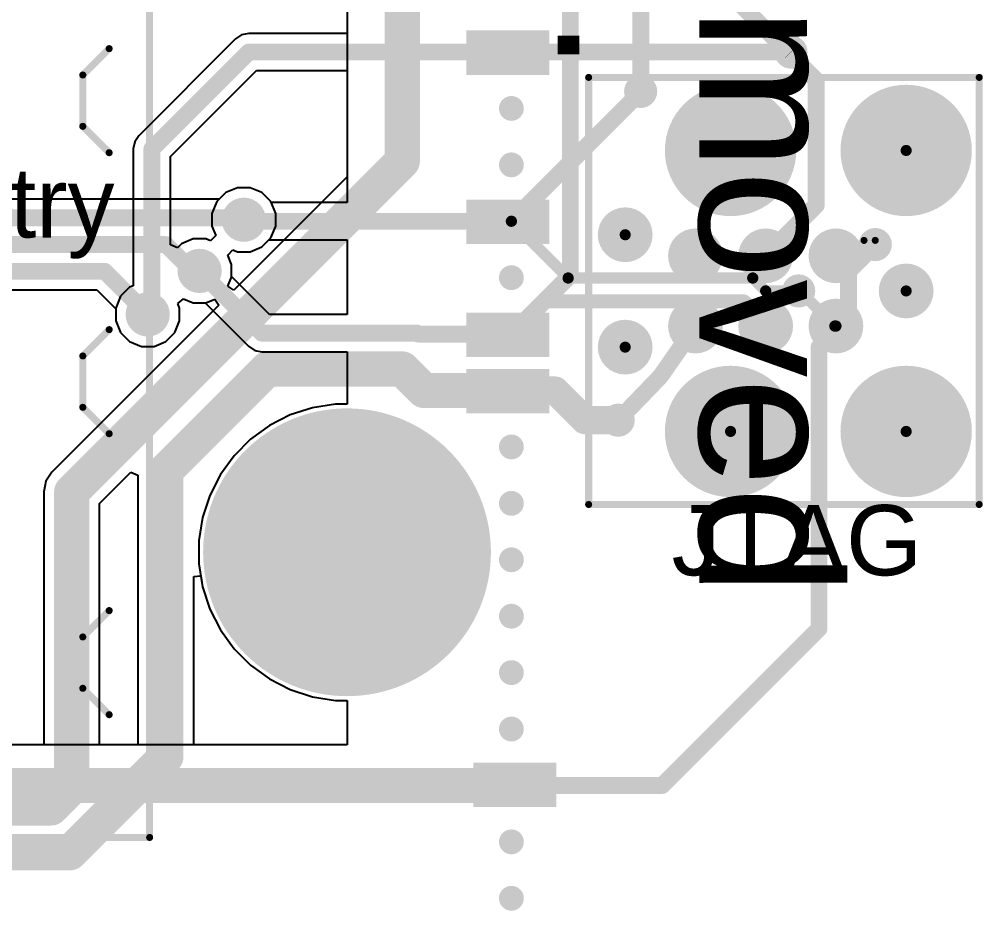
# Model space of a CAD drawing. Header units: millimetres. Extents: x -0.34 to 3.69, y -0.26 to 2.67.
# Drawn here: x 2.992 to 3.678, y -0.255 to 0.379 of the extents above; entities that cross this region are included whole.
import ezdxf

# ---------------------------------------------------------------- set-up
doc = ezdxf.new("R2010")
doc.units = ezdxf.units.MM
doc.header["$MEASUREMENT"] = 0
for name, color, linetype in [('BottomLayer', 5, 'Continuous'), ('BottomOverlay', 54, 'Continuous'), ('BottomSolder', 6, 'Continuous'), ('MultiLayer', 9, 'Continuous'), ('PadHoleLayer', 156, 'Continuous'), ('TopLayer', 1, 'Continuous'), ('TopOverlay', 2, 'Continuous'), ('TopPaste', 8, 'Continuous'), ('TopSolder', 216, 'Continuous'), ('ViaHoleLayer', 16, 'Continuous')]:
    doc.layers.add(name, color=color, linetype=linetype)
doc.styles.add('Agency FB', font='', dxfattribs={"height": 0.2})
doc.styles.add('Arial', font='', dxfattribs={"height": 0.2})
doc.styles.get('Agency FB').set_extended_font_data('Agency FB')
doc.styles.get('Arial').set_extended_font_data('Arial')

# ---------------------------------------------------------------- blocks, each defined once
blk = doc.blocks.new('T________B_____12_P___B_3')
at = {"layer": 'BottomOverlay', "const_width": 0.005}
for points in [[(-1.224, 0.144), (-1.224, -0.169)], [(-1.1178381, -0.1214327), (-1.1366058, -0.1402004)], [(-1.1178381, -0.1214327), (-1.0812907, -0.1214327)], [(-1.0812907, -0.1214327), (-1.062523, -0.1402004)], [(-0.9178381, -0.1214327), (-0.9366058, -0.1402004)], [(-0.9178381, -0.1214327), (-0.8812907, -0.1214327)], [(-0.8812907, -0.1214327), (-0.862523, -0.1402004)], [(-0.7178381, -0.1214327), (-0.7366058, -0.1402004)], [(-0.7178381, -0.1214327), (-0.6812907, -0.1214327)], [(-0.6812907, -0.1214327), (-0.662523, -0.1402004)], [(-1.224, -0.169), (1.206, -0.169)]]:
    blk.add_lwpolyline(points, dxfattribs=at)
at = {"layer": 'BottomOverlay', "const_width": 0.0025}
for points in [[(-1.1190881, -0.1214327, 1), (-1.1165881, -0.1214327, 1)], [(-1.1190881, -0.1214327, 1), (-1.1165881, -0.1214327, 1)], [(-1.0825407, -0.1214327, 1), (-1.0800407, -0.1214327, 1)], [(-1.0825407, -0.1214327, 1), (-1.0800407, -0.1214327, 1)], [(-0.9190881, -0.1214327, 1), (-0.9165881, -0.1214327, 1)], [(-0.9190881, -0.1214327, 1), (-0.9165881, -0.1214327, 1)], [(-0.8825407, -0.1214327, 1), (-0.8800407, -0.1214327, 1)], [(-0.8825407, -0.1214327, 1), (-0.8800407, -0.1214327, 1)], [(-0.7190881, -0.1214327, 1), (-0.7165881, -0.1214327, 1)], [(-0.7190881, -0.1214327, 1), (-0.7165881, -0.1214327, 1)], [(-0.6825407, -0.1214327, 1), (-0.6800407, -0.1214327, 1)], [(-0.6825407, -0.1214327, 1), (-0.6800407, -0.1214327, 1)], [(-1.1378558, -0.1402004, 1), (-1.1353558, -0.1402004, 1)], [(-1.063773, -0.1402004, 1), (-1.061273, -0.1402004, 1)], [(-0.9378558, -0.1402004, 1), (-0.9353558, -0.1402004, 1)], [(-0.863773, -0.1402004, 1), (-0.861273, -0.1402004, 1)], [(-0.7378558, -0.1402004, 1), (-0.7353558, -0.1402004, 1)], [(-0.663773, -0.1402004, 1), (-0.661273, -0.1402004, 1)], [(-1.22525, -0.169, 1), (-1.22275, -0.169, 1)], [(-1.22525, -0.169, 1), (-1.22275, -0.169, 1)]]:
    blk.add_lwpolyline(points, format="xyb", close=True, dxfattribs=at)
blk = doc.blocks.new('TC2030_IDC_15')
at = {"layer": 'BottomSolder'}
h = blk.add_hatch(color=6, dxfattribs=at)
edge = h.paths.add_edge_path()
edge.add_arc((-0.1, 0.1), 0.004, 0, 360)
h = blk.add_hatch(color=6, dxfattribs=at)
edge = h.paths.add_edge_path()
edge.add_arc((0.025, 0.1), 0.004, 0, 360)
h = blk.add_hatch(color=6, dxfattribs=at)
edge = h.paths.add_edge_path()
edge.add_arc((0.1, 0.04), 0.004, 0, 360)
h = blk.add_hatch(color=6, dxfattribs=at)
edge = h.paths.add_edge_path()
edge.add_arc((-0.1, 0), 0.004, 0, 360)
h = blk.add_hatch(color=6, dxfattribs=at)
edge = h.paths.add_edge_path()
edge.add_arc((0.1, -0.04), 0.004, 0, 360)
h = blk.add_hatch(color=6, dxfattribs=at)
edge = h.paths.add_edge_path()
edge.add_arc((-0.1, -0.1), 0.004, 0, 360)
h = blk.add_hatch(color=6, dxfattribs=at)
edge = h.paths.add_edge_path()
edge.add_arc((0.025, -0.1), 0.004, 0, 360)
at = {"layer": 'PadHoleLayer'}
h = blk.add_hatch(color=156, dxfattribs=at)
edge = h.paths.add_edge_path()
edge.add_arc((-0.1, 0.1), 0.0467519, 0, 360)
h = blk.add_hatch(color=156, dxfattribs=at)
edge = h.paths.add_edge_path()
edge.add_arc((0.025, 0.1), 0.0467519, 0, 360)
h = blk.add_hatch(color=156, dxfattribs=at)
edge = h.paths.add_edge_path()
edge.add_arc((0.1, 0.04), 0.0195078, 0, 360)
h = blk.add_hatch(color=156, dxfattribs=at)
edge = h.paths.add_edge_path()
edge.add_arc((-0.1, 0), 0.0195078, 0, 360)
h = blk.add_hatch(color=156, dxfattribs=at)
edge = h.paths.add_edge_path()
edge.add_arc((0.1, -0.04), 0.0195078, 0, 360)
h = blk.add_hatch(color=156, dxfattribs=at)
edge = h.paths.add_edge_path()
edge.add_arc((-0.1, -0.1), 0.0467519, 0, 360)
h = blk.add_hatch(color=156, dxfattribs=at)
edge = h.paths.add_edge_path()
edge.add_arc((0.025, -0.1), 0.0467519, 0, 360)
at = {"layer": 'TopLayer'}
h = blk.add_hatch(color=1, dxfattribs=at)
edge = h.paths.add_edge_path()
edge.add_arc((-0.05, 0.025), 0.0154921, 0, 360)
h = blk.add_hatch(color=1, dxfattribs=at)
edge = h.paths.add_edge_path()
edge.add_arc((0, 0.025), 0.0154921, 0, 360)
h = blk.add_hatch(color=1, dxfattribs=at)
edge = h.paths.add_edge_path()
edge.add_arc((0.05, 0.025), 0.0154921, 0, 360)
h = blk.add_hatch(color=1, dxfattribs=at)
edge = h.paths.add_edge_path()
edge.add_arc((-0.05, -0.025), 0.0154921, 0, 360)
h = blk.add_hatch(color=1, dxfattribs=at)
edge = h.paths.add_edge_path()
edge.add_arc((-0.05, -0.025), 0.0154921, 0, 360)
h = blk.add_hatch(color=1, dxfattribs=at)
edge = h.paths.add_edge_path()
edge.add_arc((0, -0.025), 0.0154921, 0, 360)
h = blk.add_hatch(color=1, dxfattribs=at)
edge = h.paths.add_edge_path()
edge.add_arc((0.05, -0.025), 0.0154921, 0, 360)
at = {"layer": 'TopPaste'}
h = blk.add_hatch(color=8, dxfattribs=at)
edge = h.paths.add_edge_path()
edge.add_arc((-0.05, 0.025), 0.0154921, 0, 360)
h = blk.add_hatch(color=8, dxfattribs=at)
edge = h.paths.add_edge_path()
edge.add_arc((0, 0.025), 0.0154921, 0, 360)
h = blk.add_hatch(color=8, dxfattribs=at)
edge = h.paths.add_edge_path()
edge.add_arc((0.05, 0.025), 0.0154921, 0, 360)
h = blk.add_hatch(color=8, dxfattribs=at)
edge = h.paths.add_edge_path()
edge.add_arc((-0.05, -0.025), 0.0154921, 0, 360)
h = blk.add_hatch(color=8, dxfattribs=at)
edge = h.paths.add_edge_path()
edge.add_arc((-0.05, -0.025), 0.0154921, 0, 360)
h = blk.add_hatch(color=8, dxfattribs=at)
edge = h.paths.add_edge_path()
edge.add_arc((0, -0.025), 0.0154921, 0, 360)
h = blk.add_hatch(color=8, dxfattribs=at)
edge = h.paths.add_edge_path()
edge.add_arc((0.05, -0.025), 0.0154921, 0, 360)
at = {"layer": 'TopSolder'}
h = blk.add_hatch(color=216, dxfattribs=at)
edge = h.paths.add_edge_path()
edge.add_arc((-0.1, 0.1), 0.004, 0, 360)
h = blk.add_hatch(color=216, dxfattribs=at)
edge = h.paths.add_edge_path()
edge.add_arc((0.025, 0.1), 0.004, 0, 360)
h = blk.add_hatch(color=216, dxfattribs=at)
edge = h.paths.add_edge_path()
edge.add_arc((-0.05, 0.025), 0.0194921, 0, 360)
h = blk.add_hatch(color=216, dxfattribs=at)
edge = h.paths.add_edge_path()
edge.add_arc((0, 0.025), 0.0194921, 0, 360)
h = blk.add_hatch(color=216, dxfattribs=at)
edge = h.paths.add_edge_path()
edge.add_arc((0.05, 0.025), 0.0194921, 0, 360)
h = blk.add_hatch(color=216, dxfattribs=at)
edge = h.paths.add_edge_path()
edge.add_arc((0.1, 0.04), 0.004, 0, 360)
h = blk.add_hatch(color=216, dxfattribs=at)
edge = h.paths.add_edge_path()
edge.add_arc((-0.1, 0), 0.004, 0, 360)
h = blk.add_hatch(color=216, dxfattribs=at)
edge = h.paths.add_edge_path()
edge.add_arc((-0.05, -0.025), 0.0194921, 0, 360)
h = blk.add_hatch(color=216, dxfattribs=at)
edge = h.paths.add_edge_path()
edge.add_arc((-0.05, -0.025), 0.0194921, 0, 360)
h = blk.add_hatch(color=216, dxfattribs=at)
edge = h.paths.add_edge_path()
edge.add_arc((0, -0.025), 0.0194921, 0, 360)
h = blk.add_hatch(color=216, dxfattribs=at)
edge = h.paths.add_edge_path()
edge.add_arc((0.05, -0.025), 0.0194921, 0, 360)
h = blk.add_hatch(color=216, dxfattribs=at)
edge = h.paths.add_edge_path()
edge.add_arc((0.1, -0.04), 0.004, 0, 360)
h = blk.add_hatch(color=216, dxfattribs=at)
edge = h.paths.add_edge_path()
edge.add_arc((-0.1, -0.1), 0.004, 0, 360)
h = blk.add_hatch(color=216, dxfattribs=at)
edge = h.paths.add_edge_path()
edge.add_arc((0.025, -0.1), 0.004, 0, 360)
at = {"layer": 'TopOverlay', "const_width": 0.005}
for points in [[(-0.152, 0.152), (-0.152, -0.152)], [(0.126, 0.152), (-0.152, 0.152)], [(0.126, 0.152), (0.126, -0.152)], [(0.126, -0.152), (-0.152, -0.152)]]:
    blk.add_lwpolyline(points, dxfattribs=at)
at = {"layer": 'TopOverlay'}
for points, const_width in [([(-0.15325, 0.152, 1), (-0.15075, 0.152, 1)], 0.0025), ([(-0.15325, 0.152, 1), (-0.15075, 0.152, 1)], 0.0025), ([(0.12475, 0.152, 1), (0.12725, 0.152, 1)], 0.0025), ([(0.12475, 0.152, 1), (0.12725, 0.152, 1)], 0.0025), ([(-0.07, -0.036, 1), (-0.078, -0.036, 1)], 0.005), ([(-0.07925, -0.036, 1), (-0.07675, -0.036, 1)], 0.0025), ([(-0.07125, -0.036, 1), (-0.06875, -0.036, 1)], 0.0025), ([(-0.15325, -0.152, 1), (-0.15075, -0.152, 1)], 0.0025), ([(-0.15325, -0.152, 1), (-0.15075, -0.152, 1)], 0.0025), ([(0.12475, -0.152, 1), (0.12725, -0.152, 1)], 0.0025), ([(0.12475, -0.152, 1), (0.12725, -0.152, 1)], 0.0025)]:
    blk.add_lwpolyline(points, format="xyb", close=True, dxfattribs=dict(at, const_width=const_width))

msp = doc.modelspace()

# ---------------------------------------------------------------- hatches: boundary and pattern name
at = {"layer": 'BottomLayer'}
for points in [[(3.369, 0.3713812), (3.31, 0.3713812), (3.31, 0.3398076), (3.369, 0.3398076)], [(3.369, 0.2509088), (3.31, 0.2509088), (3.31, 0.2193352), (3.369, 0.2193352)], [(3.369, 0.1705938), (3.31, 0.1705938), (3.31, 0.1390202), (3.369, 0.1390202)], [(3.369, 0.1304363), (3.31, 0.1304363), (3.31, 0.0988627), (3.369, 0.0988627)], [(3.315, -0.1812866), (3.374, -0.1812866), (3.374, -0.149713), (3.315, -0.149713)]]:
    msp.add_hatch(color=5, dxfattribs=at).paths.add_polyline_path(points)
h = msp.add_hatch(color=5, dxfattribs=at)
edge = h.paths.add_edge_path()
edge.add_arc((3.541, 0.356), 0.011811, 0, 360)
h = msp.add_hatch(color=5, dxfattribs=at)
edge = h.paths.add_edge_path()
edge.add_arc((3.434, 0.328), 0.011811, 0, 360)
h = msp.add_hatch(color=5, dxfattribs=at)
edge = h.paths.add_edge_path()
edge.add_arc((3.1515348, 0.236689), 0.015748, 0, 360)
h = msp.add_hatch(color=5, dxfattribs=at)
edge = h.paths.add_edge_path()
edge.add_arc((3.601, 0.219), 0.011811, 0, 360)
h = msp.add_hatch(color=5, dxfattribs=at)
edge = h.paths.add_edge_path()
edge.add_arc((3.1200499, 0.2002721), 0.015748, 0, 360)
h = msp.add_hatch(color=5, dxfattribs=at)
edge = h.paths.add_edge_path()
edge.add_arc((3.5464884, 0.186), 0.011811, 0, 360)
h = msp.add_hatch(color=5, dxfattribs=at)
edge = h.paths.add_edge_path()
edge.add_arc((3.0831238, 0.1692978), 0.015748, 0, 360)
h = msp.add_hatch(color=5, dxfattribs=at)
edge = h.paths.add_edge_path()
edge.add_arc((3.523, 0.163), 0.011811, 0, 360)
h = msp.add_hatch(color=5, dxfattribs=at)
edge = h.paths.add_edge_path()
edge.add_arc((3.418, 0.094), 0.011811, 0, 360)
h = msp.add_hatch(color=5, dxfattribs=at)
edge = h.paths.add_edge_path()
edge.add_arc((3.225, 0), 0.0984252, 0, 360)
at = {"layer": 'BottomSolder'}
h = msp.add_hatch(color=6, dxfattribs=at)
edge = h.paths.add_edge_path()
edge.add_arc((3.342, 0.3560709), 0.0088582, 0, 360)
h = msp.add_hatch(color=6, dxfattribs=at)
edge = h.paths.add_edge_path()
edge.add_arc((3.342, 0.3159134), 0.0088582, 0, 360)
h = msp.add_hatch(color=6, dxfattribs=at)
edge = h.paths.add_edge_path()
edge.add_arc((3.342, 0.275756), 0.0088582, 0, 360)
h = msp.add_hatch(color=6, dxfattribs=at)
edge = h.paths.add_edge_path()
edge.add_arc((3.342, 0.2355985), 0.0088582, 0, 360)
h = msp.add_hatch(color=6, dxfattribs=at)
edge = h.paths.add_edge_path()
edge.add_arc((3.342, 0.195441), 0.0088582, 0, 360)
h = msp.add_hatch(color=6, dxfattribs=at)
edge = h.paths.add_edge_path()
edge.add_arc((3.342, 0.1552835), 0.0088582, 0, 360)
h = msp.add_hatch(color=6, dxfattribs=at)
edge = h.paths.add_edge_path()
edge.add_arc((3.342, 0.115126), 0.0088582, 0, 360)
h = msp.add_hatch(color=6, dxfattribs=at)
edge = h.paths.add_edge_path()
edge.add_arc((3.225, 0), 0.1024252, 0, 360)
h = msp.add_hatch(color=6, dxfattribs=at)
edge = h.paths.add_edge_path()
edge.add_arc((3.342, 0.0749686), 0.0088582, 0, 360)
h = msp.add_hatch(color=6, dxfattribs=at)
edge = h.paths.add_edge_path()
edge.add_arc((3.342, 0.0348111), 0.0088582, 0, 360)
h = msp.add_hatch(color=6, dxfattribs=at)
edge = h.paths.add_edge_path()
edge.add_arc((3.342, -0.0053464), 0.0088582, 0, 360)
h = msp.add_hatch(color=6, dxfattribs=at)
edge = h.paths.add_edge_path()
edge.add_arc((3.342, -0.0455039), 0.0088582, 0, 360)
h = msp.add_hatch(color=6, dxfattribs=at)
edge = h.paths.add_edge_path()
edge.add_arc((3.342, -0.0856614), 0.0088582, 0, 360)
h = msp.add_hatch(color=6, dxfattribs=at)
edge = h.paths.add_edge_path()
edge.add_arc((3.342, -0.1258188), 0.0088582, 0, 360)
h = msp.add_hatch(color=6, dxfattribs=at)
edge = h.paths.add_edge_path()
edge.add_arc((3.342, -0.1659763), 0.0088582, 0, 360)
h = msp.add_hatch(color=6, dxfattribs=at)
edge = h.paths.add_edge_path()
edge.add_arc((3.342, -0.2061338), 0.0088582, 0, 360)
h = msp.add_hatch(color=6, dxfattribs=at)
edge = h.paths.add_edge_path()
edge.add_arc((3.342, -0.2462913), 0.0088582, 0, 360)
at = {"layer": 'MultiLayer'}
h = msp.add_hatch(color=9, dxfattribs=at)
edge = h.paths.add_edge_path()
edge.add_arc((3.225, 0), 0.0984252, 0, 360)
at = {"layer": 'PadHoleLayer'}
h = msp.add_hatch(color=156, dxfattribs=at)
edge = h.paths.add_edge_path()
edge.add_arc((3.342, 0.3560709), 0.0088582, 0, 360)
h = msp.add_hatch(color=156, dxfattribs=at)
edge = h.paths.add_edge_path()
edge.add_arc((3.342, 0.3159134), 0.0088582, 0, 360)
h = msp.add_hatch(color=156, dxfattribs=at)
edge = h.paths.add_edge_path()
edge.add_arc((3.342, 0.275756), 0.0088582, 0, 360)
h = msp.add_hatch(color=156, dxfattribs=at)
edge = h.paths.add_edge_path()
edge.add_arc((3.342, 0.2355985), 0.0088582, 0, 360)
h = msp.add_hatch(color=156, dxfattribs=at)
edge = h.paths.add_edge_path()
edge.add_arc((3.342, 0.195441), 0.0088582, 0, 360)
h = msp.add_hatch(color=156, dxfattribs=at)
edge = h.paths.add_edge_path()
edge.add_arc((3.342, 0.1552835), 0.0088582, 0, 360)
h = msp.add_hatch(color=156, dxfattribs=at)
edge = h.paths.add_edge_path()
edge.add_arc((3.342, 0.115126), 0.0088582, 0, 360)
h = msp.add_hatch(color=156, dxfattribs=at)
edge = h.paths.add_edge_path()
edge.add_arc((3.342, 0.0749686), 0.0088582, 0, 360)
h = msp.add_hatch(color=156, dxfattribs=at)
edge = h.paths.add_edge_path()
edge.add_arc((3.225, 0), 0.0492126, 0, 360)
h = msp.add_hatch(color=156, dxfattribs=at)
edge = h.paths.add_edge_path()
edge.add_arc((3.342, 0.0348111), 0.0088582, 0, 360)
h = msp.add_hatch(color=156, dxfattribs=at)
edge = h.paths.add_edge_path()
edge.add_arc((3.342, -0.0053464), 0.0088582, 0, 360)
h = msp.add_hatch(color=156, dxfattribs=at)
edge = h.paths.add_edge_path()
edge.add_arc((3.342, -0.0455039), 0.0088582, 0, 360)
h = msp.add_hatch(color=156, dxfattribs=at)
edge = h.paths.add_edge_path()
edge.add_arc((3.342, -0.0856614), 0.0088582, 0, 360)
h = msp.add_hatch(color=156, dxfattribs=at)
edge = h.paths.add_edge_path()
edge.add_arc((3.342, -0.1258188), 0.0088582, 0, 360)
h = msp.add_hatch(color=156, dxfattribs=at)
edge = h.paths.add_edge_path()
edge.add_arc((3.342, -0.1659763), 0.0088582, 0, 360)
h = msp.add_hatch(color=156, dxfattribs=at)
edge = h.paths.add_edge_path()
edge.add_arc((3.342, -0.2061338), 0.0088582, 0, 360)
h = msp.add_hatch(color=156, dxfattribs=at)
edge = h.paths.add_edge_path()
edge.add_arc((3.342, -0.2462913), 0.0088582, 0, 360)
at = {"layer": 'TopLayer'}
for points in [[(3.31, 0.3398076), (3.369, 0.3398076), (3.369, 0.3713812), (3.31, 0.3713812)], [(3.31, 0.2193352), (3.369, 0.2193352), (3.369, 0.2509088), (3.31, 0.2509088)], [(3.31, 0.1390202), (3.369, 0.1390202), (3.369, 0.1705938), (3.31, 0.1705938)], [(3.31, 0.0988627), (3.369, 0.0988627), (3.369, 0.1304363), (3.31, 0.1304363)], [(3.374, -0.149713), (3.315, -0.149713), (3.315, -0.1812866), (3.374, -0.1812866)]]:
    msp.add_hatch(color=1, dxfattribs=at).paths.add_polyline_path(points)
h = msp.add_hatch(color=1, dxfattribs=at)
edge = h.paths.add_edge_path()
edge.add_arc((3.541, 0.356), 0.011811, 0, 360)
h = msp.add_hatch(color=1, dxfattribs=at)
edge = h.paths.add_edge_path()
edge.add_arc((3.434, 0.328), 0.011811, 0, 360)
h = msp.add_hatch(color=1, dxfattribs=at)
edge = h.paths.add_edge_path()
edge.add_arc((3.1515348, 0.236689), 0.015748, 0, 360)
h = msp.add_hatch(color=1, dxfattribs=at)
edge = h.paths.add_edge_path()
edge.add_arc((3.601, 0.219), 0.011811, 0, 360)
h = msp.add_hatch(color=1, dxfattribs=at)
edge = h.paths.add_edge_path()
edge.add_arc((3.1200499, 0.2002721), 0.015748, 0, 360)
h = msp.add_hatch(color=1, dxfattribs=at)
edge = h.paths.add_edge_path()
edge.add_arc((3.5464884, 0.186), 0.011811, 0, 360)
h = msp.add_hatch(color=1, dxfattribs=at)
edge = h.paths.add_edge_path()
edge.add_arc((3.0831238, 0.1692978), 0.015748, 0, 360)
h = msp.add_hatch(color=1, dxfattribs=at)
edge = h.paths.add_edge_path()
edge.add_arc((3.523, 0.163), 0.011811, 0, 360)
h = msp.add_hatch(color=1, dxfattribs=at)
edge = h.paths.add_edge_path()
edge.add_arc((3.418, 0.094), 0.011811, 0, 360)
h = msp.add_hatch(color=1, dxfattribs=at)
edge = h.paths.add_edge_path()
edge.add_arc((3.225, 0), 0.0984252, 0, 360)
at = {"layer": 'TopSolder'}
h = msp.add_hatch(color=216, dxfattribs=at)
edge = h.paths.add_edge_path()
edge.add_arc((3.342, 0.3560709), 0.0088582, 0, 360)
h = msp.add_hatch(color=216, dxfattribs=at)
edge = h.paths.add_edge_path()
edge.add_arc((3.342, 0.3159134), 0.0088582, 0, 360)
h = msp.add_hatch(color=216, dxfattribs=at)
edge = h.paths.add_edge_path()
edge.add_arc((3.342, 0.275756), 0.0088582, 0, 360)
h = msp.add_hatch(color=216, dxfattribs=at)
edge = h.paths.add_edge_path()
edge.add_arc((3.342, 0.2355985), 0.0088582, 0, 360)
h = msp.add_hatch(color=216, dxfattribs=at)
edge = h.paths.add_edge_path()
edge.add_arc((3.342, 0.195441), 0.0088582, 0, 360)
h = msp.add_hatch(color=216, dxfattribs=at)
edge = h.paths.add_edge_path()
edge.add_arc((3.342, 0.1552835), 0.0088582, 0, 360)
h = msp.add_hatch(color=216, dxfattribs=at)
edge = h.paths.add_edge_path()
edge.add_arc((3.342, 0.115126), 0.0088582, 0, 360)
h = msp.add_hatch(color=216, dxfattribs=at)
edge = h.paths.add_edge_path()
edge.add_arc((3.225, 0), 0.1024252, 0, 360)
h = msp.add_hatch(color=216, dxfattribs=at)
edge = h.paths.add_edge_path()
edge.add_arc((3.342, 0.0749686), 0.0088582, 0, 360)
h = msp.add_hatch(color=216, dxfattribs=at)
edge = h.paths.add_edge_path()
edge.add_arc((3.342, 0.0348111), 0.0088582, 0, 360)
h = msp.add_hatch(color=216, dxfattribs=at)
edge = h.paths.add_edge_path()
edge.add_arc((3.342, -0.0053464), 0.0088582, 0, 360)
h = msp.add_hatch(color=216, dxfattribs=at)
edge = h.paths.add_edge_path()
edge.add_arc((3.342, -0.0455039), 0.0088582, 0, 360)
h = msp.add_hatch(color=216, dxfattribs=at)
edge = h.paths.add_edge_path()
edge.add_arc((3.342, -0.0856614), 0.0088582, 0, 360)
h = msp.add_hatch(color=216, dxfattribs=at)
edge = h.paths.add_edge_path()
edge.add_arc((3.342, -0.1258188), 0.0088582, 0, 360)
h = msp.add_hatch(color=216, dxfattribs=at)
edge = h.paths.add_edge_path()
edge.add_arc((3.342, -0.1659763), 0.0088582, 0, 360)
h = msp.add_hatch(color=216, dxfattribs=at)
edge = h.paths.add_edge_path()
edge.add_arc((3.342, -0.2061338), 0.0088582, 0, 360)
h = msp.add_hatch(color=216, dxfattribs=at)
edge = h.paths.add_edge_path()
edge.add_arc((3.342, -0.2462913), 0.0088582, 0, 360)
at = {"layer": 'ViaHoleLayer'}
h = msp.add_hatch(color=16, dxfattribs=at)
edge = h.paths.add_edge_path()
edge.add_arc((3.541, 0.356), 0.0059055, 0, 360)
h = msp.add_hatch(color=16, dxfattribs=at)
edge = h.paths.add_edge_path()
edge.add_arc((3.434, 0.328), 0.0059055, 0, 360)
h = msp.add_hatch(color=16, dxfattribs=at)
edge = h.paths.add_edge_path()
edge.add_arc((3.1515348, 0.236689), 0.0098425, 0, 360)
h = msp.add_hatch(color=16, dxfattribs=at)
edge = h.paths.add_edge_path()
edge.add_arc((3.601, 0.219), 0.0059055, 0, 360)
h = msp.add_hatch(color=16, dxfattribs=at)
edge = h.paths.add_edge_path()
edge.add_arc((3.1200499, 0.2002721), 0.0098425, 0, 360)
h = msp.add_hatch(color=16, dxfattribs=at)
edge = h.paths.add_edge_path()
edge.add_arc((3.5464884, 0.186), 0.0059055, 0, 360)
h = msp.add_hatch(color=16, dxfattribs=at)
edge = h.paths.add_edge_path()
edge.add_arc((3.0831238, 0.1692978), 0.0098425, 0, 360)
h = msp.add_hatch(color=16, dxfattribs=at)
edge = h.paths.add_edge_path()
edge.add_arc((3.523, 0.163), 0.0059055, 0, 360)
h = msp.add_hatch(color=16, dxfattribs=at)
edge = h.paths.add_edge_path()
edge.add_arc((3.418, 0.094), 0.0059055, 0, 360)

# ---------------------------------------------------------------- linework, layer by layer
at = {"layer": 'BottomLayer'}
for p, q in [((3.225001, 1.0656509), (3.2250013, 0.2671187)), ((3.2250013, 0.2671187), (3.1443775, 0.1864949)), ((3.1386491, 0.2559739), (3.1339299, 0.2512547)), ((3.1470099, 0.259437), (3.1386491, 0.2559739)), ((3.1560597, 0.259437), (3.1470099, 0.259437)), ((3.1644205, 0.2559739), (3.1560597, 0.259437)), ((3.1708197, 0.2495747), (3.1644205, 0.2559739)), ((3.1339299, 0.2512547), (2.9290815, 0.2512547)), ((3.1742828, 0.2412139), (3.1708197, 0.2495747)), ((3.1742828, 0.2321641), (3.1742828, 0.2412139)), ((3.1708197, 0.2238033), (3.1742828, 0.2321641)), ((3.1644205, 0.2174041), (3.1708197, 0.2238033)), ((3.1400596, 0.2114079), (3.143723, 0.2153025)), ((3.143723, 0.2153025), (3.1470099, 0.213941)), ((3.1470099, 0.213941), (3.1560597, 0.213941)), ((3.1560597, 0.213941), (3.1644205, 0.2174041)), ((3.1427979, 0.204797), (3.1400596, 0.2114079)), ((3.1427979, 0.1957472), (3.1427979, 0.204797)), ((3.1401387, 0.1893272), (3.1427979, 0.1957472)), ((2.9424512, 0.1867453), (3.0469314, 0.1867453)), ((3.0469314, 0.1867453), (3.0603758, 0.1733008)), ((3.1443775, 0.1864949), (3.1401387, 0.1893272)), ((3.1045738, 0.1771583), (3.1085548, 0.1804112)), ((3.1085548, 0.1804112), (3.115525, 0.1775241)), ((3.1245748, 0.1775241), (3.1309948, 0.1801833)), ((3.1309948, 0.1801833), (3.1338271, 0.1759445)), ((3.1338271, 0.1759445), (3.0149413, 0.0570587)), ((3.0603758, 0.1733008), (3.0603758, 0.1647729)), ((3.1045219, 0.1770816), (3.1045738, 0.1771583)), ((3.1058718, 0.1738227), (3.1045219, 0.1770816)), ((3.1058718, 0.1647729), (3.1058718, 0.1738227)), ((3.115525, 0.1775241), (3.1245748, 0.1775241)), ((3.0603758, 0.1647729), (3.0638389, 0.1564121)), ((3.1024087, 0.1564121), (3.1058718, 0.1647729)), ((3.0638389, 0.1564121), (3.0702381, 0.1500129)), ((3.0960095, 0.1500129), (3.1024087, 0.1564121)), ((3.0702381, 0.1500129), (3.0785989, 0.1465498)), ((3.0785989, 0.1465498), (3.0876487, 0.1465498)), ((3.0876487, 0.1465498), (3.0960095, 0.1500129)), ((3.0149413, 0.0570587), (3.0106314, 0.0506085)), ((3.048882, 0.0347646), (3.0711644, 0.057047)), ((3.0711644, 0.057047), (3.0761644, 0.0549759)), ((3.0761644, 0.0549759), (3.0761644, -0.137)), ((3.0106314, 0.0506085), (3.009118, 0.043)), ((3.009118, 0.043), (3.009118, -0.137)), ((3.048882, -0.137), (3.048882, 0.0347646)), ((3.1159284, -0.017237), (3.1209284, -0.0168435)), ((3.1159284, -0.137), (3.1159284, -0.017237)), ((3.1209284, -0.0168435), (3.1221707, -0.0246871)), ((3.1221707, -0.0246871), (3.1272986, -0.0404692)), ((3.1272986, -0.0404692), (3.1348323, -0.0552549)), ((3.1348323, -0.0552549), (3.1445862, -0.0686799)), ((3.1445862, -0.0686799), (3.1563201, -0.0804138)), ((3.1563201, -0.0804138), (3.1697451, -0.0901677)), ((3.1697451, -0.0901677), (3.1845308, -0.0977014)), ((3.1845308, -0.0977014), (3.2003129, -0.1028293)), ((3.2003129, -0.1028293), (3.2167029, -0.1054252)), ((3.2167029, -0.1054252), (3.2250014, -0.1054252)), ((3.2250014, -0.1054252), (3.2250014, -0.137)), ((3.009118, -0.137), (2.9815535, -0.137)), ((3.0761644, -0.137), (3.048882, -0.137)), ((3.2250014, -0.137), (3.1159284, -0.137))]:
    msp.add_line(p, q, dxfattribs=at)
for points, const_width in [([(3.2643853, 0.2783853), (3.2643853, 0.7831585)], 0.025), ([(3.342, 0.356071), (3.540929, 0.356071)], 0.012), ([(3.540929, 0.356071), (3.541, 0.356)], 0.012), ([(3.342, 0.2355984), (3.434, 0.3275984)], 0.012), ([(3.434, 0.3275984), (3.434, 0.328)], 0.012), ([(3.029, 0.043), (3.2643853, 0.2783853)], 0.025), ([(2.4936608, 0.238), (3.15, 0.238)], 0.012), ([(3.15, 0.238), (3.151311, 0.236689)], 0.012), ([(3.342, 0.2355984), (3.3823922, 0.1952062)], 0.008), ([(2.4772804, 0.219), (3.0960464, 0.219)], 0.012), ([(3.0960464, 0.219), (3.1147743, 0.2002721)], 0.012), ([(3.582, 0.2), (3.601, 0.219)], 0.012), ([(2.47575, 0.2), (3.0524217, 0.2)], 0.012), ([(3.0524217, 0.2), (3.0831238, 0.1692978)], 0.012), ([(3.1147743, 0.2002721), (3.1200499, 0.2002721)], 0.012), ([(3.582, 0.167), (3.582, 0.2)], 0.012), ([(3.3823922, 0.1952062), (3.5137938, 0.1952062)], 0.008), ([(3.5137938, 0.1952062), (3.523, 0.186)], 0.008), ([(3.523, 0.186), (3.5464884, 0.186)], 0.008), ([(3.342, 0.1552835), (3.3652244, 0.1785079)], 0.01), ([(3.3652244, 0.1785079), (3.5074921, 0.1785079)], 0.01), ([(3.5074921, 0.1785079), (3.523, 0.163)], 0.01), ([(3.0831238, 0.1692978), (3.0831239, 0.1692978)], 0.012), ([(3.561, 0.146), (3.582, 0.167)], 0.012), ([(3.561, -0.0542866), (3.561, 0.146)], 0.012), ([(3.0960464, 0.0583182), (3.1682007, 0.1304725)], 0.025), ([(3.1682007, 0.1304725), (3.2643853, 0.1304725)], 0.025), ([(3.2643853, 0.1304725), (3.2797318, 0.115126)], 0.025), ([(3.2797318, 0.115126), (3.342, 0.115126)], 0.025), ([(3.3406577, 0.1170613), (3.342, 0.115126)], 0.025), ([(3.342, 0.115126), (3.3732204, 0.115126)], 0.02), ([(3.3732204, 0.115126), (3.3943464, 0.094)], 0.02), ([(3.3943464, 0.094), (3.418, 0.094)], 0.02), ([(3.0960464, -0.1455637), (3.0960464, 0.0583182)], 0.025), ([(3.029, -0.1673553), (3.029, 0.043)], 0.025), ([(3.4493103, -0.1659763), (3.561, -0.0542866)], 0.012), ([(3.0276101, -0.214), (3.0960464, -0.1455637)], 0.025), ([(3.0143553, -0.182), (3.029, -0.1673553)], 0.025), ([(3.342, -0.1659763), (3.4493103, -0.1659763)], 0.012), ([(1.588, -0.182), (3.0143553, -0.182)], 0.025), ([(1.557, -0.214), (3.0276101, -0.214)], 0.025)]:
    msp.add_lwpolyline(points, dxfattribs=dict(at, const_width=const_width))
for points, const_width in [([(3.339, 0.356071, 1), (3.345, 0.356071, 1)], 0.006), ([(3.537929, 0.356071, 1), (3.543929, 0.356071, 1)], 0.006), ([(3.537929, 0.356071, 1), (3.543929, 0.356071, 1)], 0.006), ([(3.538, 0.356, 1), (3.544, 0.356, 1)], 0.006), ([(3.431, 0.328, 1), (3.437, 0.328, 1)], 0.006), ([(3.431, 0.3275984, 1), (3.437, 0.3275984, 1)], 0.006), ([(3.431, 0.3275984, 1), (3.437, 0.3275984, 1)], 0.006), ([(3.2581353, 0.2783853, 1), (3.2706353, 0.2783853, 1)], 0.0125), ([(3.2581353, 0.2783853, 1), (3.2706353, 0.2783853, 1)], 0.0125), ([(3.147, 0.238, 1), (3.153, 0.238, 1)], 0.006), ([(3.147, 0.238, 1), (3.153, 0.238, 1)], 0.006), ([(3.148311, 0.236689, 1), (3.154311, 0.236689, 1)], 0.006), ([(3.339, 0.2355984, 1), (3.345, 0.2355984, 1)], 0.006), ([(3.34, 0.2355984, 1), (3.344, 0.2355984, 1)], 0.004), ([(3.0930464, 0.219, 1), (3.0990464, 0.219, 1)], 0.006), ([(3.0930464, 0.219, 1), (3.0990464, 0.219, 1)], 0.006), ([(3.598, 0.219, 1), (3.604, 0.219, 1)], 0.006), ([(3.0494217, 0.2, 1), (3.0554217, 0.2, 1)], 0.006), ([(3.0494217, 0.2, 1), (3.0554217, 0.2, 1)], 0.006), ([(3.1117743, 0.2002721, 1), (3.1177743, 0.2002721, 1)], 0.006), ([(3.1117743, 0.2002721, 1), (3.1177743, 0.2002721, 1)], 0.006), ([(3.1170499, 0.2002721, 1), (3.1230499, 0.2002721, 1)], 0.006), ([(3.579, 0.2, 1), (3.585, 0.2, 1)], 0.006), ([(3.579, 0.2, 1), (3.585, 0.2, 1)], 0.006), ([(3.3803922, 0.1952062, 1), (3.3843922, 0.1952062, 1)], 0.004), ([(3.3803922, 0.1952062, 1), (3.3843922, 0.1952062, 1)], 0.004), ([(3.5117938, 0.1952062, 1), (3.5157938, 0.1952062, 1)], 0.004), ([(3.5117938, 0.1952062, 1), (3.5157938, 0.1952062, 1)], 0.004), ([(3.521, 0.186, 1), (3.525, 0.186, 1)], 0.004), ([(3.521, 0.186, 1), (3.525, 0.186, 1)], 0.004), ([(3.5444884, 0.186, 1), (3.5484884, 0.186, 1)], 0.004), ([(3.3627244, 0.1785079, 1), (3.3677244, 0.1785079, 1)], 0.005), ([(3.3627244, 0.1785079, 1), (3.3677244, 0.1785079, 1)], 0.005), ([(3.5049921, 0.1785079, 1), (3.5099921, 0.1785079, 1)], 0.005), ([(3.5049921, 0.1785079, 1), (3.5099921, 0.1785079, 1)], 0.005), ([(3.0801238, 0.1692978, 1), (3.0861238, 0.1692978, 1)], 0.006), ([(3.0801238, 0.1692978, 1), (3.0861238, 0.1692978, 1)], 0.006), ([(3.0801239, 0.1692978, 1), (3.0861239, 0.1692978, 1)], 0.006), ([(3.579, 0.167, 1), (3.585, 0.167, 1)], 0.006), ([(3.579, 0.167, 1), (3.585, 0.167, 1)], 0.006), ([(3.5205, 0.163, 1), (3.5255, 0.163, 1)], 0.005), ([(3.3395, 0.1552835, 1), (3.3445, 0.1552835, 1)], 0.005), ([(3.558, 0.146, 1), (3.564, 0.146, 1)], 0.006), ([(3.558, 0.146, 1), (3.564, 0.146, 1)], 0.006), ([(3.1619507, 0.1304725, 1), (3.1744507, 0.1304725, 1)], 0.0125), ([(3.1619507, 0.1304725, 1), (3.1744507, 0.1304725, 1)], 0.0125), ([(3.2581353, 0.1304725, 1), (3.2706353, 0.1304725, 1)], 0.0125), ([(3.2581353, 0.1304725, 1), (3.2706353, 0.1304725, 1)], 0.0125), ([(3.2734818, 0.115126, 1), (3.2859818, 0.115126, 1)], 0.0125), ([(3.2734818, 0.115126, 1), (3.2859818, 0.115126, 1)], 0.0125), ([(3.3344077, 0.1170613, 1), (3.3469077, 0.1170613, 1)], 0.0125), ([(3.33575, 0.115126, 1), (3.34825, 0.115126, 1)], 0.0125), ([(3.33575, 0.115126, 1), (3.34825, 0.115126, 1)], 0.0125), ([(3.337, 0.115126, 1), (3.347, 0.115126, 1)], 0.01), ([(3.3682204, 0.115126, 1), (3.3782204, 0.115126, 1)], 0.01), ([(3.3682204, 0.115126, 1), (3.3782204, 0.115126, 1)], 0.01), ([(3.3893464, 0.094, 1), (3.3993464, 0.094, 1)], 0.01), ([(3.3893464, 0.094, 1), (3.3993464, 0.094, 1)], 0.01), ([(3.413, 0.094, 1), (3.423, 0.094, 1)], 0.01), ([(3.0897964, 0.0583182, 1), (3.1022964, 0.0583182, 1)], 0.0125), ([(3.0897964, 0.0583182, 1), (3.1022964, 0.0583182, 1)], 0.0125), ([(3.02275, 0.043, 1), (3.03525, 0.043, 1)], 0.0125), ([(3.02275, 0.043, 1), (3.03525, 0.043, 1)], 0.0125), ([(3.558, -0.0542866, 1), (3.564, -0.0542866, 1)], 0.006), ([(3.558, -0.0542866, 1), (3.564, -0.0542866, 1)], 0.006), ([(3.0897964, -0.1455637, 1), (3.1022964, -0.1455637, 1)], 0.0125), ([(3.0897964, -0.1455637, 1), (3.1022964, -0.1455637, 1)], 0.0125), ([(3.02275, -0.1673553, 1), (3.03525, -0.1673553, 1)], 0.0125), ([(3.02275, -0.1673553, 1), (3.03525, -0.1673553, 1)], 0.0125), ([(3.339, -0.1659763, 1), (3.345, -0.1659763, 1)], 0.006), ([(3.4463103, -0.1659763, 1), (3.4523103, -0.1659763, 1)], 0.006), ([(3.4463103, -0.1659763, 1), (3.4523103, -0.1659763, 1)], 0.006), ([(3.0081053, -0.182, 1), (3.0206053, -0.182, 1)], 0.0125), ([(3.0081053, -0.182, 1), (3.0206053, -0.182, 1)], 0.0125), ([(3.0213601, -0.214, 1), (3.0338601, -0.214, 1)], 0.0125), ([(3.0213601, -0.214, 1), (3.0338601, -0.214, 1)], 0.0125)]:
    msp.add_lwpolyline(points, format="xyb", close=True, dxfattribs=dict(at, const_width=const_width))
at = {"layer": 'TopLayer'}
for p, q in [((3.2250008, 1.7070426), (3.2250012, 0.3693257)), ((3.1456985, 0.3654435), (3.0767272, 0.2964722)), ((3.1499986, 0.3683167), (3.1456985, 0.3654435)), ((3.155071, 0.3693257), (3.1499986, 0.3683167)), ((3.2250012, 0.3693257), (3.155071, 0.3693257)), ((3.0993544, 0.2816094), (3.1605613, 0.3428163)), ((3.1605613, 0.3428163), (3.2250013, 0.3428163)), ((3.2250013, 0.3428163), (3.2250013, 0.2488531)), ((3.0767272, 0.2964722), (3.073854, 0.2921721)), ((3.073854, 0.2921721), (3.072845, 0.2870997)), ((3.072845, 0.2870997), (3.072845, 0.1896625)), ((3.0993544, 0.2188183), (3.0993544, 0.2816094)), ((3.1386491, 0.2559739), (3.1322499, 0.2495747)), ((3.1470099, 0.259437), (3.1386491, 0.2559739)), ((3.1560597, 0.259437), (3.1470099, 0.259437)), ((3.1644205, 0.2559739), (3.1560597, 0.259437)), ((3.1708197, 0.2495747), (3.1644205, 0.2559739)), ((3.1322499, 0.2495747), (3.1287868, 0.2412139)), ((3.1711186, 0.2488531), (3.1708197, 0.2495747)), ((3.2250013, 0.2488531), (3.1711186, 0.2488531)), ((3.1287868, 0.2412139), (3.1287868, 0.2321641)), ((3.1287868, 0.2321641), (3.1315251, 0.2255532)), ((3.1071642, 0.219557), (3.1043544, 0.2167472)), ((3.115525, 0.2230201), (3.1071642, 0.219557)), ((3.1245748, 0.2230201), (3.115525, 0.2230201)), ((3.1278617, 0.2216586), (3.1245748, 0.2230201)), ((3.1315251, 0.2255532), (3.1278617, 0.2216586)), ((3.1644205, 0.2174041), (3.1693601, 0.2223437)), ((3.1693601, 0.2223437), (3.2250013, 0.2223437)), ((3.2250013, 0.2223437), (3.2250013, 0.1692272)), ((3.1043544, 0.2167472), (3.0993544, 0.2188183)), ((3.1400596, 0.2114079), (3.143723, 0.2153025)), ((3.143723, 0.2153025), (3.1470099, 0.213941)), ((3.1470099, 0.213941), (3.1560597, 0.213941)), ((3.1560597, 0.213941), (3.1644205, 0.2174041)), ((3.1427979, 0.204797), (3.1400596, 0.2114079)), ((3.1427979, 0.1962692), (3.1427979, 0.204797)), ((3.1698399, 0.1692272), (3.1427979, 0.1962692)), ((3.0702381, 0.1885827), (3.0638389, 0.1821835)), ((3.072845, 0.1896625), (3.0702381, 0.1885827)), ((3.0638389, 0.1821835), (3.0603758, 0.1738227)), ((3.1045738, 0.1771583), (3.1085548, 0.1804112)), ((3.1085548, 0.1804112), (3.115525, 0.1775241)), ((3.0603758, 0.1738227), (3.0603758, 0.1647729)), ((3.1045219, 0.1770816), (3.1045738, 0.1771583)), ((3.1058718, 0.1738227), (3.1045219, 0.1770816)), ((3.1058718, 0.1647729), (3.1058718, 0.1738227)), ((3.115525, 0.1775241), (3.124053, 0.1775241)), ((3.124053, 0.1775241), (3.1549771, 0.1466)), ((3.0603758, 0.1647729), (3.0638389, 0.1564121)), ((3.1024087, 0.1564121), (3.1058718, 0.1647729)), ((3.2250013, 0.1692272), (3.1698399, 0.1692272)), ((3.0638389, 0.1564121), (3.0702381, 0.1500129)), ((3.0960095, 0.1500129), (3.1024087, 0.1564121)), ((3.0702381, 0.1500129), (3.0785989, 0.1465498)), ((3.0785989, 0.1465498), (3.0876487, 0.1465498)), ((3.0876487, 0.1465498), (3.0960095, 0.1500129)), ((3.1549771, 0.1466), (3.1592772, 0.1437268)), ((3.1592772, 0.1437268), (3.1643496, 0.1427178)), ((3.1643496, 0.1427178), (3.2250013, 0.1427178)), ((3.2250013, 0.1427178), (3.2250013, 0.1054252)), ((3.2167029, 0.1054252), (3.2003129, 0.1028293)), ((3.2250013, 0.1054252), (3.2167029, 0.1054252)), ((3.1845308, 0.0977014), (3.1697451, 0.0901677)), ((3.2003129, 0.1028293), (3.1845308, 0.0977014)), ((3.1697451, 0.0901677), (3.1563201, 0.0804138)), ((3.1563201, 0.0804138), (3.1445862, 0.0686799)), ((3.1445862, 0.0686799), (3.1348323, 0.0552549)), ((3.1348323, 0.0552549), (3.1272986, 0.0404692)), ((3.1272986, 0.0404692), (3.1221707, 0.0246871)), ((3.1221707, 0.0246871), (3.1195748, 0.0082971)), ((3.1195748, 0.0082971), (3.1195748, -0.0082971)), ((3.1195748, -0.0082971), (3.1221707, -0.0246871)), ((3.1221707, -0.0246871), (3.1272986, -0.0404692)), ((3.1272986, -0.0404692), (3.1348323, -0.0552549)), ((3.1348323, -0.0552549), (3.1445862, -0.0686799)), ((3.1445862, -0.0686799), (3.1563201, -0.0804138)), ((3.1563201, -0.0804138), (3.1697451, -0.0901677)), ((3.1697451, -0.0901677), (3.1845308, -0.0977014)), ((3.1845308, -0.0977014), (3.2003129, -0.1028293)), ((3.2003129, -0.1028293), (3.2167029, -0.1054252)), ((3.2167029, -0.1054252), (3.2250014, -0.1054252)), ((3.2250014, -0.1054252), (3.2250014, -0.137)), ((3.2250014, -0.137), (2.9815535, -0.137))]:
    msp.add_line(p, q, dxfattribs=at)
for points, const_width in [([(3.384, 0.1972835), (3.384, 1.634)], 0.012), ([(3.4341967, 0.328), (3.4341968, 1.633)], 0.012), ([(3.4839999, 0.4110001), (3.559, 0.336)], 0.012), ([(3.0860997, 0.2870997), (3.155071, 0.356071)], 0.012), ([(3.155071, 0.356071), (3.342, 0.356071)], 0.012), ([(3.559, 0.247), (3.559, 0.336)], 0.012), ([(3.0860997, 0.1722737), (3.0860997, 0.2870997)], 0.012), ([(3.523, 0.211), (3.559, 0.247)], 0.012), ([(3.1515348, 0.236689), (3.1526254, 0.2355984)], 0.012), ([(3.1526254, 0.2355984), (3.342, 0.2355984)], 0.012), ([(3.573, 0.211), (3.601, 0.219)], 0.012), ([(3.1200499, 0.2002721), (3.12005, 0.2002721)], 0.012), ([(3.12005, 0.2002721), (3.1643496, 0.1559725)], 0.012), ([(3.342, 0.1552835), (3.384, 0.1972835)], 0.012), ([(3.5464884, 0.186), (3.5472442, 0.186)], 0.008), ([(3.5472442, 0.186), (3.5722442, 0.161)], 0.008), ([(3.0831238, 0.1692978), (3.0860997, 0.1722737)], 0.012), ([(3.4496988, 0.1274545), (3.473, 0.161)], 0.012), ([(3.5202214, 0.1582213), (3.523, 0.161)], 0.012), ([(3.523, 0.161), (3.523, 0.163)], 0.012), ([(3.5722442, 0.161), (3.573, 0.161)], 0.008), ([(3.1643496, 0.1559725), (3.2749477, 0.1559725)], 0.012), ([(3.2749477, 0.1559725), (3.2756367, 0.1552835)], 0.012), ([(3.2756367, 0.1552835), (3.342, 0.1552835)], 0.012), ([(3.418, 0.094), (3.4463939, 0.1234282)], 0.012), ([(2.7116548, -0.1659763), (3.342, -0.1659763)], 0.025)]:
    msp.add_lwpolyline(points, dxfattribs=dict(at, const_width=const_width))
for points, const_width in [([(3.152071, 0.356071, 1), (3.158071, 0.356071, 1)], 0.006), ([(3.152071, 0.356071, 1), (3.158071, 0.356071, 1)], 0.006), ([(3.339, 0.356071, 1), (3.345, 0.356071, 1)], 0.006), ([(3.556, 0.336, 1), (3.562, 0.336, 1)], 0.006), ([(3.556, 0.336, 1), (3.562, 0.336, 1)], 0.006), ([(3.4311967, 0.328, 1), (3.4371967, 0.328, 1)], 0.006), ([(3.0830997, 0.2870997, 1), (3.0890997, 0.2870997, 1)], 0.006), ([(3.0830997, 0.2870997, 1), (3.0890997, 0.2870997, 1)], 0.006), ([(3.556, 0.247, 1), (3.562, 0.247, 1)], 0.006), ([(3.556, 0.247, 1), (3.562, 0.247, 1)], 0.006), ([(3.1485348, 0.236689, 1), (3.1545348, 0.236689, 1)], 0.006), ([(3.1496254, 0.2355984, 1), (3.1556254, 0.2355984, 1)], 0.006), ([(3.1496254, 0.2355984, 1), (3.1556254, 0.2355984, 1)], 0.006), ([(3.339, 0.2355984, 1), (3.345, 0.2355984, 1)], 0.006), ([(3.598, 0.219, 1), (3.604, 0.219, 1)], 0.006), ([(3.52, 0.211, 1), (3.526, 0.211, 1)], 0.006), ([(3.57, 0.211, 1), (3.576, 0.211, 1)], 0.006), ([(3.1170499, 0.2002721, 1), (3.1230499, 0.2002721, 1)], 0.006), ([(3.11705, 0.2002721, 1), (3.12305, 0.2002721, 1)], 0.006), ([(3.11705, 0.2002721, 1), (3.12305, 0.2002721, 1)], 0.006), ([(3.381, 0.1972835, 1), (3.387, 0.1972835, 1)], 0.006), ([(3.381, 0.1972835, 1), (3.387, 0.1972835, 1)], 0.006), ([(3.5444884, 0.186, 1), (3.5484884, 0.186, 1)], 0.004), ([(3.5452442, 0.186, 1), (3.5492442, 0.186, 1)], 0.004), ([(3.5452442, 0.186, 1), (3.5492442, 0.186, 1)], 0.004), ([(3.0801238, 0.1692978, 1), (3.0861238, 0.1692978, 1)], 0.006), ([(3.0830997, 0.1722737, 1), (3.0890997, 0.1722737, 1)], 0.006), ([(3.0830997, 0.1722737, 1), (3.0890997, 0.1722737, 1)], 0.006), ([(3.47, 0.161, 1), (3.476, 0.161, 1)], 0.006), ([(3.52, 0.163, 1), (3.526, 0.163, 1)], 0.006), ([(3.52, 0.161, 1), (3.526, 0.161, 1)], 0.006), ([(3.52, 0.161, 1), (3.526, 0.161, 1)], 0.006), ([(3.5702442, 0.161, 1), (3.5742442, 0.161, 1)], 0.004), ([(3.5702442, 0.161, 1), (3.5742442, 0.161, 1)], 0.004), ([(3.571, 0.161, 1), (3.575, 0.161, 1)], 0.004), ([(3.1613496, 0.1559725, 1), (3.1673496, 0.1559725, 1)], 0.006), ([(3.1613496, 0.1559725, 1), (3.1673496, 0.1559725, 1)], 0.006), ([(3.2719477, 0.1559725, 1), (3.2779477, 0.1559725, 1)], 0.006), ([(3.2719477, 0.1559725, 1), (3.2779477, 0.1559725, 1)], 0.006), ([(3.2726367, 0.1552835, 1), (3.2786367, 0.1552835, 1)], 0.006), ([(3.2726367, 0.1552835, 1), (3.2786367, 0.1552835, 1)], 0.006), ([(3.339, 0.1552835, 1), (3.345, 0.1552835, 1)], 0.006), ([(3.339, 0.1552835, 1), (3.345, 0.1552835, 1)], 0.006), ([(3.5172214, 0.1582213, 1), (3.5232214, 0.1582213, 1)], 0.006), ([(3.4466988, 0.1274545, 1), (3.4526988, 0.1274545, 1)], 0.006), ([(3.4466988, 0.1274545, 1), (3.4526988, 0.1274545, 1)], 0.006), ([(3.4433939, 0.1234282, 1), (3.4493939, 0.1234282, 1)], 0.006), ([(3.4433939, 0.1234282, 1), (3.4493939, 0.1234282, 1)], 0.006), ([(3.415, 0.094, 1), (3.421, 0.094, 1)], 0.006), ([(3.33575, -0.1659763, 1), (3.34825, -0.1659763, 1)], 0.0125)]:
    msp.add_lwpolyline(points, format="xyb", close=True, dxfattribs=dict(at, const_width=const_width))
at = {"layer": 'TopLayer', "const_width": 0.012}
msp.add_lwpolyline([(3.4496988, 0.1274545, -0.0401238661218275), (3.4463939, 0.1234282)], format="xyb", dxfattribs=at)

# ---------------------------------------------------------------- block references
for name, p, rotation in [('T________B_____12_P___B_3', (2.9154984, 1.021), 90), ('TC2030_IDC_15', (3.523, 0.186), 180)]:
    msp.add_blockref(name, p, dxfattribs=dict(rotation=rotation))

# ---------------------------------------------------------------- texts
at = {"layer": 'TopOverlay'}
for s, height, rotation, style, p in [('after programming.', 0.1, 270, 'Arial', (3.3749344, 1.5216378)), ('This part will be removed', 0.1, 270, 'Arial', (3.475719, 1.5216378)), ('Manufacturing Security Solutions for the Self Storage Industry', 0.05, 360, 'Agency FB', (1.231, 0.224)), ('JTAG', 0.05, 360, 'Arial', (3.456, -0.0164144))]:
    msp.add_text(s, height=height, rotation=rotation, dxfattribs=dict(at, style=style)).set_placement(p)

doc.saveas('drawing.dxf')
